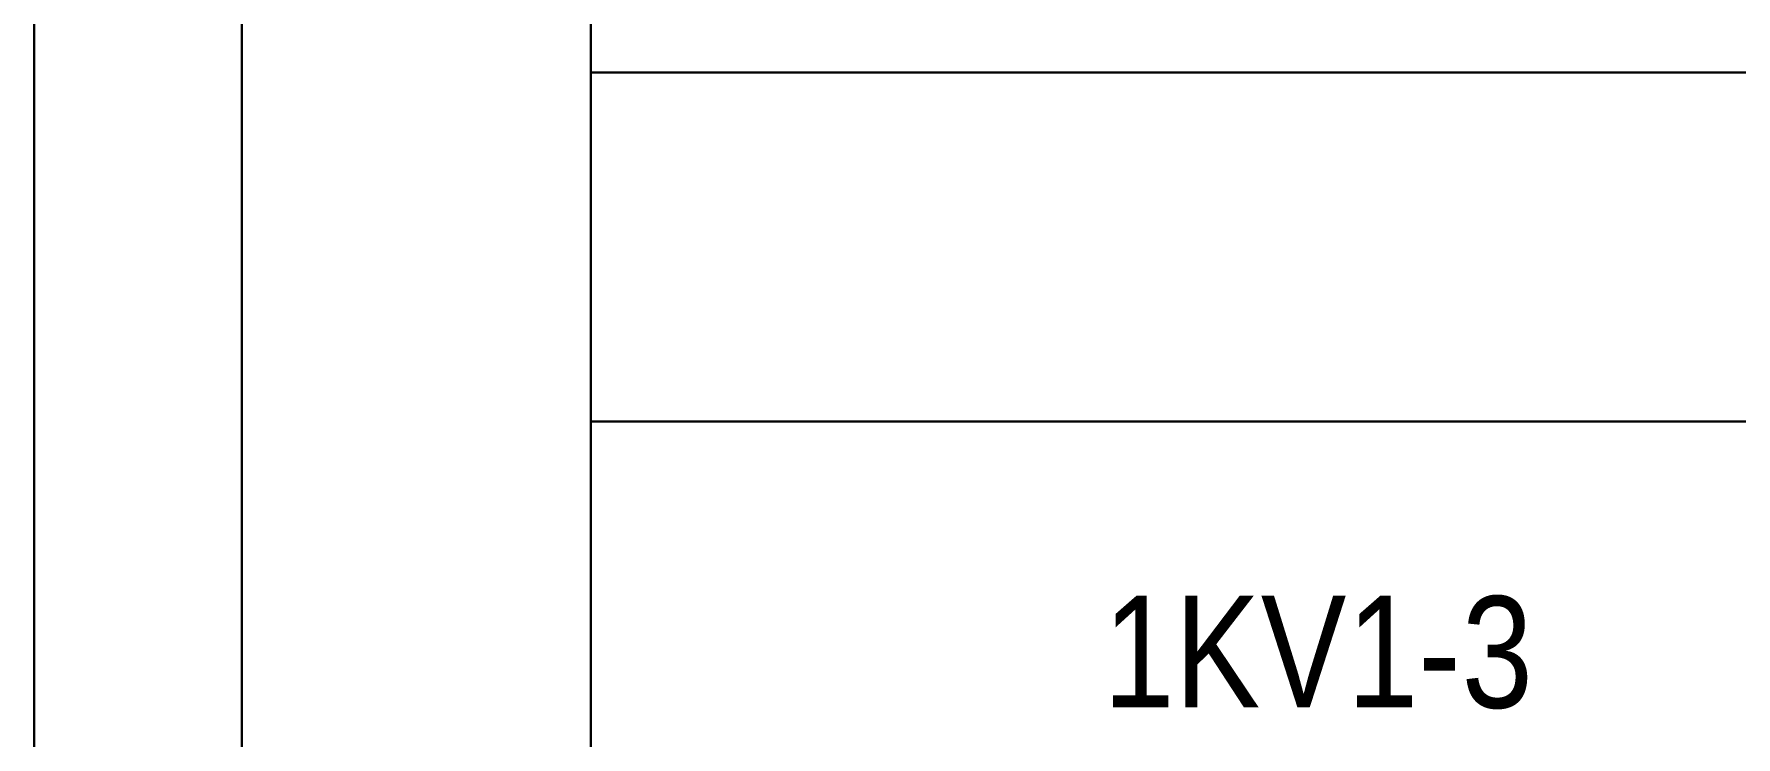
# Model space of a CAD drawing. Header units: millimetres. Extents: x -6000 to 26000, y -6000 to 26000.
# Drawn here: x 70.7 to 87.66, y -3853 to -3846 of the extents above; entities that cross this region are included whole.
import ezdxf

# ---------------------------------------------------------------- set-up
doc = ezdxf.new("R2010")
doc.units = ezdxf.units.MM
doc.header["$MEASUREMENT"] = 0
doc.layers.add('Чертеж и Рисунок_Ном._пера__1', color=7, linetype='Continuous', lineweight=15)
doc.layers.add('Чертеж и Рисунок_Ном._пера__21', color=7, linetype='Continuous', lineweight=30)
doc.styles.add('СГЕНЕРИР_СТИЛЬ_1', font='ARIALN.TTF')

msp = doc.modelspace()

# ---------------------------------------------------------------- linework, layer by layer
at = {"layer": 'Чертеж и Рисунок_Ном._пера__21', "color": 7, "linetype": 'Continuous', "lineweight": 30}
for p, q in [((70.696, -3890.386), (70.696, -3639.989)), ((72.766, -3887.956), (72.766, -3645.752)), ((76.243, -3645.752), (76.243, -3887.956)), ((76.243, -3846.381), (148.571, -3846.381)), ((76.243, -3849.859), (76.243, -3846.381)), ((148.571, -3849.859), (76.243, -3849.859))]:
    msp.add_line(p, q, dxfattribs=at)

# ---------------------------------------------------------------- texts
at = {"layer": 'Чертеж и Рисунок_Ном._пера__1', "color": 7, "linetype": 'Continuous', "lineweight": 15, "char_height": 1.1128, "attachment_point": 7, "style": 'СГЕНЕРИР_СТИЛЬ_1'}
for s, insert in [('\\A1;{\\pql;\\fArial Narrow|b0|i0|c204|p34;1}', (81.351, -3852.709)), ('\\A1;{\\pql;\\fArial Narrow|b0|i0|c204|p34;K}', (82.064, -3852.709)), ('\\A1;{\\pql;\\fArial Narrow|b0|i0|c204|p34;V}', (82.922, -3852.709)), ('\\A1;{\\pql;\\fArial Narrow|b0|i0|c204|p34;1-}', (83.781, -3852.709)), ('\\A1;{\\pql;\\fArial Narrow|b0|i0|c204|p34;3}', (84.923, -3852.729))]:
    msp.add_mtext(s, dxfattribs=dict(at, insert=insert))

doc.saveas('drawing.dxf')
